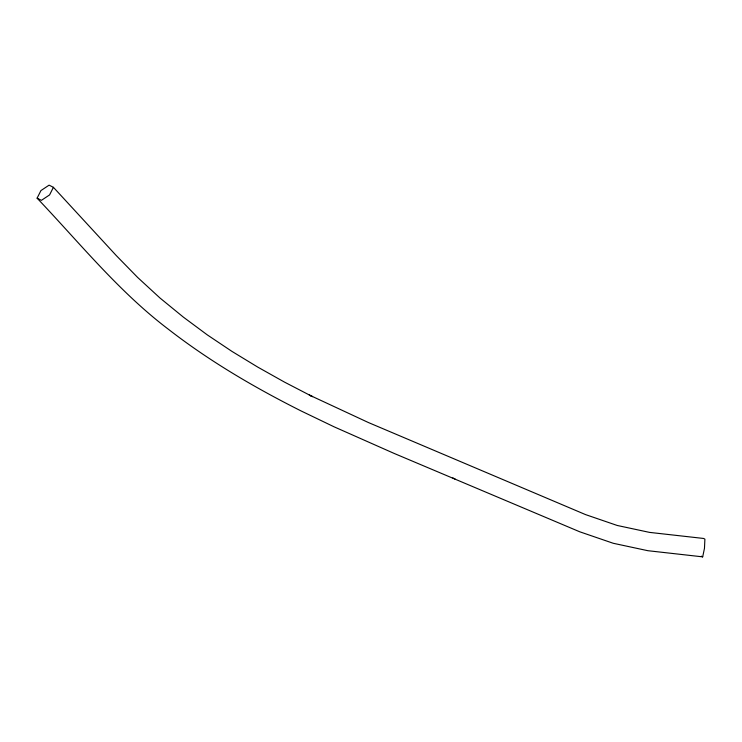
<?xml version="1.0" encoding="UTF-8"?>
<svg xmlns="http://www.w3.org/2000/svg" width="742" height="742" viewBox="0 0 742 742"><rect width="100%" height="100%" fill="white"/><g stroke="black" fill="none" stroke-linecap="round" stroke-linejoin="round"><path stroke-width="1.11" d="M702.683 556.852L704.473 548.31L704.9 539.109L703.537 538.451L649.519 532.385L617.196 525.457L585.559 514.605L368.338 422.504L309.293 395.032L312.586 396.664L284.566 382.149L257.697 367.067L231.968 351.402L207.278 334.874L183.357 317.122L159.984 298.006L137.613 277.415L116.253 255.545L53.415 187.318L49.093 185.148L40.94 190.573L37.1 198.17C79.756 243.033 118.915 291.792 168.555 329.383C209.708 361.326 254.849 387.704 301.326 411.059L333.974 426.761L394.085 453.399L579.771 531.801L613.263 543.283L647.877 550.703L702.683 556.852L701.32 556.194M53.415 187.318L49.584 194.914L41.422 200.34L37.1 198.17M452.824 477.894L455.189 479.109"/></g></svg>
